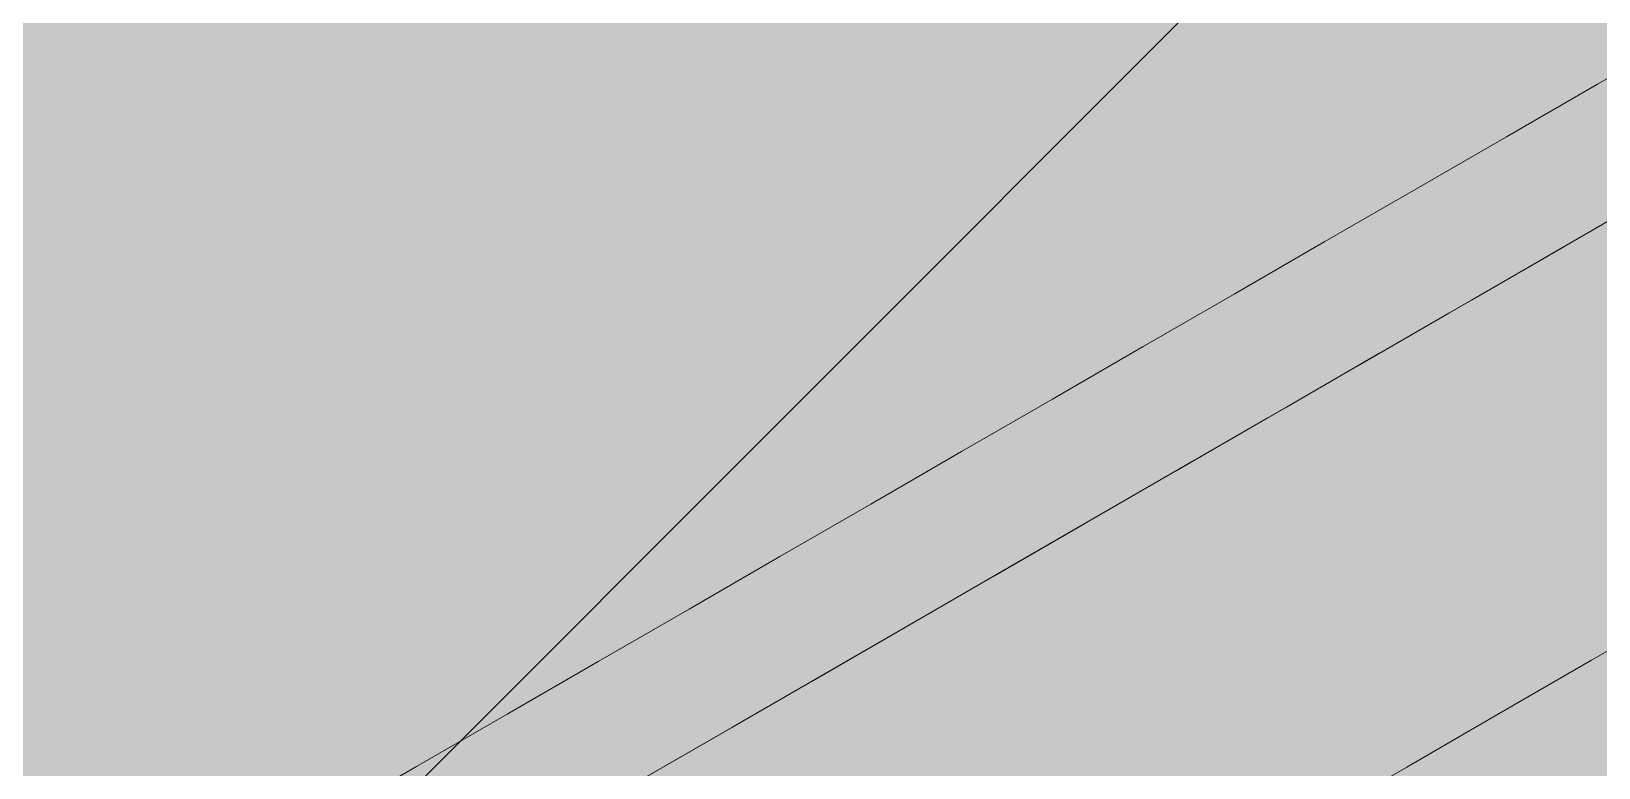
# Model space of a CAD drawing. Header units: metres. Extents: x 349122 to 349453, y 9281252 to 9281971.
# Drawn here: x 349264.3001 to 349264.5192, y 9281654.1112 to 9281654.214 of the extents above; entities that cross this region are included whole.
import ezdxf

# ---------------------------------------------------------------- set-up
doc = ezdxf.new("R2010")
doc.units = ezdxf.units.M
doc.header["$LTSCALE"] = 0.25
doc.layers.add('ISO-3D', color=7, linetype='CONTINUOUS', lineweight=13)
doc.layers.add('ISO-3D-ARISTAS', color=250, linetype='CONTINUOUS', lineweight=13)
doc.layers.add('LLAMADAS-NUM', color=30, linetype='CONTINUOUS', lineweight=25, true_color=0xc05014)

msp = doc.modelspace()

# ---------------------------------------------------------------- linework, layer by layer
at = {"layer": 'ISO-3D', "true_color": 0x9e9c96}
for points in [[(349264.53158, 9281654.22876), (349264.54444, 9281654.22133), (349264.51888, 9281654.22142), (349264.53174, 9281654.214)], [(349264.29751, 9281654.22377), (349264.3105, 9281654.21627), (349264.28458, 9281654.2163), (349264.29757, 9281654.2088)], [(349264.32343, 9281654.22373), (349264.33642, 9281654.21623), (349264.3105, 9281654.21627), (349264.32349, 9281654.20877)], [(349264.34934, 9281654.2237), (349264.36233, 9281654.2162), (349264.33642, 9281654.21623), (349264.34941, 9281654.20873)], [(349264.37526, 9281654.22366), (349264.38825, 9281654.21616), (349264.36233, 9281654.2162), (349264.37532, 9281654.2087)], [(349264.40118, 9281654.22362), (349264.41417, 9281654.21612), (349264.38825, 9281654.21616), (349264.40124, 9281654.20866)], [(349264.42709, 9281654.22359), (349264.44008, 9281654.21609), (349264.41417, 9281654.21612), (349264.42716, 9281654.20862)], [(349264.45301, 9281654.22355), (349264.466, 9281654.21605), (349264.44008, 9281654.21609), (349264.45308, 9281654.20859)], [(349264.47893, 9281654.22351), (349264.49192, 9281654.21601), (349264.466, 9281654.21605), (349264.47899, 9281654.20855)], [(349264.50485, 9281654.22348), (349264.51784, 9281654.21598), (349264.49192, 9281654.21601), (349264.50491, 9281654.20851)], [(349264.53076, 9281654.22344), (349264.54375, 9281654.21594), (349264.51784, 9281654.21598), (349264.53083, 9281654.20848)], [(349264.28883, 9281654.22224), (349264.30169, 9281654.21482), (349264.27613, 9281654.21491), (349264.28899, 9281654.20748)], [(349264.31439, 9281654.22215), (349264.32725, 9281654.21473), (349264.30169, 9281654.21482), (349264.31455, 9281654.20739)], [(349264.33995, 9281654.22206), (349264.35281, 9281654.21464), (349264.32725, 9281654.21473), (349264.34011, 9281654.2073)], [(349264.36551, 9281654.22197), (349264.37837, 9281654.21455), (349264.35281, 9281654.21464), (349264.36567, 9281654.20721)], [(349264.39107, 9281654.22188), (349264.40393, 9281654.21445), (349264.37837, 9281654.21455), (349264.39123, 9281654.20712)], [(349264.41663, 9281654.22179), (349264.42949, 9281654.21436), (349264.40393, 9281654.21445), (349264.41679, 9281654.20703)], [(349264.44219, 9281654.2217), (349264.45505, 9281654.21427), (349264.42949, 9281654.21436), (349264.44235, 9281654.20694)], [(349264.46775, 9281654.22161), (349264.48061, 9281654.21418), (349264.45505, 9281654.21427), (349264.46791, 9281654.20685)], [(349264.49332, 9281654.22152), (349264.50617, 9281654.21409), (349264.48061, 9281654.21418), (349264.49347, 9281654.20676)], [(349264.51888, 9281654.22142), (349264.53174, 9281654.214), (349264.50617, 9281654.21409), (349264.51903, 9281654.20667)], [(349264.30169, 9281654.21482), (349264.31455, 9281654.20739), (349264.28899, 9281654.20748), (349264.30185, 9281654.20006)], [(349264.3105, 9281654.21627), (349264.32349, 9281654.20877), (349264.29757, 9281654.2088), (349264.31056, 9281654.2013)], [(349264.32725, 9281654.21473), (349264.34011, 9281654.2073), (349264.31455, 9281654.20739), (349264.32741, 9281654.19997)], [(349264.33642, 9281654.21623), (349264.34941, 9281654.20873), (349264.32349, 9281654.20877), (349264.33648, 9281654.20127)], [(349264.35281, 9281654.21464), (349264.36567, 9281654.20721), (349264.34011, 9281654.2073), (349264.35297, 9281654.19988)], [(349264.36233, 9281654.2162), (349264.37532, 9281654.2087), (349264.34941, 9281654.20873), (349264.3624, 9281654.20123)], [(349264.37837, 9281654.21455), (349264.39123, 9281654.20712), (349264.36567, 9281654.20721), (349264.37853, 9281654.19979)], [(349264.38825, 9281654.21616), (349264.40124, 9281654.20866), (349264.37532, 9281654.2087), (349264.38831, 9281654.2012)], [(349264.40393, 9281654.21445), (349264.41679, 9281654.20703), (349264.39123, 9281654.20712), (349264.40409, 9281654.1997)], [(349264.41417, 9281654.21612), (349264.42716, 9281654.20862), (349264.40124, 9281654.20866), (349264.41423, 9281654.20116)], [(349264.44008, 9281654.21609), (349264.45308, 9281654.20859), (349264.42716, 9281654.20862), (349264.44015, 9281654.20112)], [(349264.466, 9281654.21605), (349264.47899, 9281654.20855), (349264.45308, 9281654.20859), (349264.46607, 9281654.20109)], [(349264.49192, 9281654.21601), (349264.50491, 9281654.20851), (349264.47899, 9281654.20855), (349264.49198, 9281654.20105)], [(349264.51784, 9281654.21598), (349264.53083, 9281654.20848), (349264.50491, 9281654.20851), (349264.5179, 9281654.20101)], [(349264.42949, 9281654.21436), (349264.44235, 9281654.20694), (349264.41679, 9281654.20703), (349264.42965, 9281654.19961)], [(349264.45505, 9281654.21427), (349264.46791, 9281654.20685), (349264.44235, 9281654.20694), (349264.45521, 9281654.19952)], [(349264.48061, 9281654.21418), (349264.49347, 9281654.20676), (349264.46791, 9281654.20685), (349264.48077, 9281654.19942)], [(349264.50617, 9281654.21409), (349264.51903, 9281654.20667), (349264.49347, 9281654.20676), (349264.50633, 9281654.19933)], [(349264.29757, 9281654.2088), (349264.31056, 9281654.2013), (349264.28464, 9281654.20134), (349264.29763, 9281654.19384)], [(349264.32349, 9281654.20877), (349264.33648, 9281654.20127), (349264.31056, 9281654.2013), (349264.32355, 9281654.1938)], [(349264.34941, 9281654.20873), (349264.3624, 9281654.20123), (349264.33648, 9281654.20127), (349264.34947, 9281654.19377)], [(349264.37532, 9281654.2087), (349264.38831, 9281654.2012), (349264.3624, 9281654.20123), (349264.37539, 9281654.19373)], [(349264.40124, 9281654.20866), (349264.41423, 9281654.20116), (349264.38831, 9281654.2012), (349264.4013, 9281654.1937)], [(349264.42716, 9281654.20862), (349264.44015, 9281654.20112), (349264.41423, 9281654.20116), (349264.42722, 9281654.19366)], [(349264.45308, 9281654.20859), (349264.46607, 9281654.20109), (349264.44015, 9281654.20112), (349264.45314, 9281654.19362)], [(349264.47899, 9281654.20855), (349264.49198, 9281654.20105), (349264.46607, 9281654.20109), (349264.47906, 9281654.19359)], [(349264.50491, 9281654.20851), (349264.5179, 9281654.20101), (349264.49198, 9281654.20105), (349264.50497, 9281654.19355)], [(349264.53083, 9281654.20848), (349264.54382, 9281654.20098), (349264.5179, 9281654.20101), (349264.53089, 9281654.19351)], [(349264.28899, 9281654.20748), (349264.30185, 9281654.20006), (349264.27628, 9281654.20015), (349264.28914, 9281654.19273)], [(349264.31455, 9281654.20739), (349264.32741, 9281654.19997), (349264.30185, 9281654.20006), (349264.3147, 9281654.19264)], [(349264.34011, 9281654.2073), (349264.35297, 9281654.19988), (349264.32741, 9281654.19997), (349264.34027, 9281654.19255)], [(349264.36567, 9281654.20721), (349264.37853, 9281654.19979), (349264.35297, 9281654.19988), (349264.36583, 9281654.19245)], [(349264.39123, 9281654.20712), (349264.40409, 9281654.1997), (349264.37853, 9281654.19979), (349264.39139, 9281654.19236)], [(349264.41679, 9281654.20703), (349264.42965, 9281654.19961), (349264.40409, 9281654.1997), (349264.41695, 9281654.19227)], [(349264.44235, 9281654.20694), (349264.45521, 9281654.19952), (349264.42965, 9281654.19961), (349264.44251, 9281654.19218)], [(349264.46791, 9281654.20685), (349264.48077, 9281654.19942), (349264.45521, 9281654.19952), (349264.46807, 9281654.19209)], [(349264.49347, 9281654.20676), (349264.50633, 9281654.19933), (349264.48077, 9281654.19942), (349264.49363, 9281654.192)], [(349264.31056, 9281654.2013), (349264.32355, 9281654.1938), (349264.29763, 9281654.19384), (349264.31062, 9281654.18634)], [(349264.30185, 9281654.20006), (349264.3147, 9281654.19264), (349264.28914, 9281654.19273), (349264.302, 9281654.1853)], [(349264.32741, 9281654.19997), (349264.34027, 9281654.19255), (349264.3147, 9281654.19264), (349264.32756, 9281654.18521)], [(349264.33648, 9281654.20127), (349264.34947, 9281654.19377), (349264.32355, 9281654.1938), (349264.33654, 9281654.1863)], [(349264.35297, 9281654.19988), (349264.36583, 9281654.19245), (349264.34027, 9281654.19255), (349264.35312, 9281654.18512)], [(349264.3624, 9281654.20123), (349264.37539, 9281654.19373), (349264.34947, 9281654.19377), (349264.36246, 9281654.18627)], [(349264.37853, 9281654.19979), (349264.39139, 9281654.19236), (349264.36583, 9281654.19245), (349264.37869, 9281654.18503)], [(349264.38831, 9281654.2012), (349264.4013, 9281654.1937), (349264.37539, 9281654.19373), (349264.38838, 9281654.18623)], [(349264.40409, 9281654.1997), (349264.41695, 9281654.19227), (349264.39139, 9281654.19236), (349264.40425, 9281654.18494)], [(349264.41423, 9281654.20116), (349264.42722, 9281654.19366), (349264.4013, 9281654.1937), (349264.41429, 9281654.1862)], [(349264.42965, 9281654.19961), (349264.44251, 9281654.19218), (349264.41695, 9281654.19227), (349264.42981, 9281654.18485)], [(349264.44015, 9281654.20112), (349264.45314, 9281654.19362), (349264.42722, 9281654.19366), (349264.44021, 9281654.18616)], [(349264.45521, 9281654.19952), (349264.46807, 9281654.19209), (349264.44251, 9281654.19218), (349264.45537, 9281654.18476)], [(349264.46607, 9281654.20109), (349264.47906, 9281654.19359), (349264.45314, 9281654.19362), (349264.46613, 9281654.18612)], [(349264.48077, 9281654.19942), (349264.49363, 9281654.192), (349264.46807, 9281654.19209), (349264.48093, 9281654.18467)], [(349264.49198, 9281654.20105), (349264.50497, 9281654.19355), (349264.47906, 9281654.19359), (349264.49205, 9281654.18609)], [(349264.5179, 9281654.20101), (349264.53089, 9281654.19351), (349264.50497, 9281654.19355), (349264.51796, 9281654.18605)], [(349264.28914, 9281654.19273), (349264.302, 9281654.1853), (349264.27644, 9281654.18539), (349264.2893, 9281654.17797)], [(349264.29763, 9281654.19384), (349264.31062, 9281654.18634), (349264.28471, 9281654.18638), (349264.2977, 9281654.17888)], [(349264.3147, 9281654.19264), (349264.32756, 9281654.18521), (349264.302, 9281654.1853), (349264.31486, 9281654.17788)], [(349264.32355, 9281654.1938), (349264.33654, 9281654.1863), (349264.31062, 9281654.18634), (349264.32362, 9281654.17884)], [(349264.34027, 9281654.19255), (349264.35312, 9281654.18512), (349264.32756, 9281654.18521), (349264.34042, 9281654.17779)], [(349264.34947, 9281654.19377), (349264.36246, 9281654.18627), (349264.33654, 9281654.1863), (349264.34953, 9281654.1788)], [(349264.37539, 9281654.19373), (349264.38838, 9281654.18623), (349264.36246, 9281654.18627), (349264.37545, 9281654.17877)], [(349264.4013, 9281654.1937), (349264.41429, 9281654.1862), (349264.38838, 9281654.18623), (349264.40137, 9281654.17873)], [(349264.42722, 9281654.19366), (349264.44021, 9281654.18616), (349264.41429, 9281654.1862), (349264.42728, 9281654.1787)], [(349264.45314, 9281654.19362), (349264.46613, 9281654.18612), (349264.44021, 9281654.18616), (349264.4532, 9281654.17866)], [(349264.47906, 9281654.19359), (349264.49205, 9281654.18609), (349264.46613, 9281654.18612), (349264.47912, 9281654.17862)], [(349264.50497, 9281654.19355), (349264.51796, 9281654.18605), (349264.49205, 9281654.18609), (349264.50504, 9281654.17859)], [(349264.53089, 9281654.19351), (349264.54388, 9281654.18601), (349264.51796, 9281654.18605), (349264.53095, 9281654.17855)], [(349264.36583, 9281654.19245), (349264.37869, 9281654.18503), (349264.35312, 9281654.18512), (349264.36598, 9281654.1777)], [(349264.39139, 9281654.19236), (349264.40425, 9281654.18494), (349264.37869, 9281654.18503), (349264.39154, 9281654.17761)], [(349264.41695, 9281654.19227), (349264.42981, 9281654.18485), (349264.40425, 9281654.18494), (349264.41711, 9281654.17752)], [(349264.44251, 9281654.19218), (349264.45537, 9281654.18476), (349264.42981, 9281654.18485), (349264.44267, 9281654.17742)], [(349264.46807, 9281654.19209), (349264.48093, 9281654.18467), (349264.45537, 9281654.18476), (349264.46823, 9281654.17733)], [(349264.31062, 9281654.18634), (349264.32362, 9281654.17884), (349264.2977, 9281654.17888), (349264.31069, 9281654.17138)], [(349264.33654, 9281654.1863), (349264.34953, 9281654.1788), (349264.32362, 9281654.17884), (349264.33661, 9281654.17134)], [(349264.36246, 9281654.18627), (349264.37545, 9281654.17877), (349264.34953, 9281654.1788), (349264.36252, 9281654.1713)], [(349264.38838, 9281654.18623), (349264.40137, 9281654.17873), (349264.37545, 9281654.17877), (349264.38844, 9281654.17127)], [(349264.41429, 9281654.1862), (349264.42728, 9281654.1787), (349264.40137, 9281654.17873), (349264.41436, 9281654.17123)], [(349264.44021, 9281654.18616), (349264.4532, 9281654.17866), (349264.42728, 9281654.1787), (349264.44028, 9281654.1712)], [(349264.46613, 9281654.18612), (349264.47912, 9281654.17862), (349264.4532, 9281654.17866), (349264.46619, 9281654.17116)], [(349264.49205, 9281654.18609), (349264.50504, 9281654.17859), (349264.47912, 9281654.17862), (349264.49211, 9281654.17112)], [(349264.51796, 9281654.18605), (349264.53095, 9281654.17855), (349264.50504, 9281654.17859), (349264.51803, 9281654.17109)], [(349264.302, 9281654.1853), (349264.31486, 9281654.17788), (349264.2893, 9281654.17797), (349264.30216, 9281654.17055)], [(349264.32756, 9281654.18521), (349264.34042, 9281654.17779), (349264.31486, 9281654.17788), (349264.32772, 9281654.17045)], [(349264.35312, 9281654.18512), (349264.36598, 9281654.1777), (349264.34042, 9281654.17779), (349264.35328, 9281654.17036)], [(349264.37869, 9281654.18503), (349264.39154, 9281654.17761), (349264.36598, 9281654.1777), (349264.37884, 9281654.17027)], [(349264.40425, 9281654.18494), (349264.41711, 9281654.17752), (349264.39154, 9281654.17761), (349264.4044, 9281654.17018)], [(349264.42981, 9281654.18485), (349264.44267, 9281654.17742), (349264.41711, 9281654.17752), (349264.42996, 9281654.17009)], [(349264.45537, 9281654.18476), (349264.46823, 9281654.17733), (349264.44267, 9281654.17742), (349264.45553, 9281654.17)], [(349264.2893, 9281654.17797), (349264.30216, 9281654.17055), (349264.2766, 9281654.17064), (349264.28946, 9281654.16321)], [(349264.2977, 9281654.17888), (349264.31069, 9281654.17138), (349264.28477, 9281654.17141), (349264.29776, 9281654.16391)], [(349264.31486, 9281654.17788), (349264.32772, 9281654.17045), (349264.30216, 9281654.17055), (349264.31502, 9281654.16312)], [(349264.32362, 9281654.17884), (349264.33661, 9281654.17134), (349264.31069, 9281654.17138), (349264.32368, 9281654.16388)], [(349264.34042, 9281654.17779), (349264.35328, 9281654.17036), (349264.32772, 9281654.17045), (349264.34058, 9281654.16303)], [(349264.34953, 9281654.1788), (349264.36252, 9281654.1713), (349264.33661, 9281654.17134), (349264.3496, 9281654.16384)], [(349264.36598, 9281654.1777), (349264.37884, 9281654.17027), (349264.35328, 9281654.17036), (349264.36614, 9281654.16294)], [(349264.37545, 9281654.17877), (349264.38844, 9281654.17127), (349264.36252, 9281654.1713), (349264.37551, 9281654.1638)], [(349264.39154, 9281654.17761), (349264.4044, 9281654.17018), (349264.37884, 9281654.17027), (349264.3917, 9281654.16285)], [(349264.40137, 9281654.17873), (349264.41436, 9281654.17123), (349264.38844, 9281654.17127), (349264.40143, 9281654.16377)], [(349264.41711, 9281654.17752), (349264.42996, 9281654.17009), (349264.4044, 9281654.17018), (349264.41726, 9281654.16276)], [(349264.42728, 9281654.1787), (349264.44028, 9281654.1712), (349264.41436, 9281654.17123), (349264.42735, 9281654.16373)], [(349264.44267, 9281654.17742), (349264.45553, 9281654.17), (349264.42996, 9281654.17009), (349264.44282, 9281654.16267)], [(349264.4532, 9281654.17866), (349264.46619, 9281654.17116), (349264.44028, 9281654.1712), (349264.45327, 9281654.1637)], [(349264.47912, 9281654.17862), (349264.49211, 9281654.17112), (349264.46619, 9281654.17116), (349264.47918, 9281654.16366)], [(349264.50504, 9281654.17859), (349264.51803, 9281654.17109), (349264.49211, 9281654.17112), (349264.5051, 9281654.16362)], [(349264.53095, 9281654.17855), (349264.54394, 9281654.17105), (349264.51803, 9281654.17109), (349264.53102, 9281654.16359)], [(349264.31069, 9281654.17138), (349264.32368, 9281654.16388), (349264.29776, 9281654.16391), (349264.31075, 9281654.15641)], [(349264.33661, 9281654.17134), (349264.3496, 9281654.16384), (349264.32368, 9281654.16388), (349264.33667, 9281654.15638)], [(349264.36252, 9281654.1713), (349264.37551, 9281654.1638), (349264.3496, 9281654.16384), (349264.36259, 9281654.15634)], [(349264.38844, 9281654.17127), (349264.40143, 9281654.16377), (349264.37551, 9281654.1638), (349264.3885, 9281654.1563)], [(349264.41436, 9281654.17123), (349264.42735, 9281654.16373), (349264.40143, 9281654.16377), (349264.41442, 9281654.15627)], [(349264.44028, 9281654.1712), (349264.45327, 9281654.1637), (349264.42735, 9281654.16373), (349264.44034, 9281654.15623)], [(349264.46619, 9281654.17116), (349264.47918, 9281654.16366), (349264.45327, 9281654.1637), (349264.46626, 9281654.1562)], [(349264.49211, 9281654.17112), (349264.5051, 9281654.16362), (349264.47918, 9281654.16366), (349264.49217, 9281654.15616)], [(349264.51803, 9281654.17109), (349264.53102, 9281654.16359), (349264.5051, 9281654.16362), (349264.51809, 9281654.15612)], [(349264.30216, 9281654.17055), (349264.31502, 9281654.16312), (349264.28946, 9281654.16321), (349264.30232, 9281654.15579)], [(349264.32772, 9281654.17045), (349264.34058, 9281654.16303), (349264.31502, 9281654.16312), (349264.32788, 9281654.1557)], [(349264.35328, 9281654.17036), (349264.36614, 9281654.16294), (349264.34058, 9281654.16303), (349264.35344, 9281654.15561)], [(349264.37884, 9281654.17027), (349264.3917, 9281654.16285), (349264.36614, 9281654.16294), (349264.379, 9281654.15552)], [(349264.4044, 9281654.17018), (349264.41726, 9281654.16276), (349264.3917, 9281654.16285), (349264.40456, 9281654.15542)], [(349264.42996, 9281654.17009), (349264.44282, 9281654.16267), (349264.41726, 9281654.16276), (349264.43012, 9281654.15533)], [(349264.28946, 9281654.16321), (349264.30232, 9281654.15579), (349264.27676, 9281654.15588), (349264.28962, 9281654.14845)], [(349264.29776, 9281654.16391), (349264.31075, 9281654.15641), (349264.28483, 9281654.15645), (349264.29782, 9281654.14895)], [(349264.31502, 9281654.16312), (349264.32788, 9281654.1557), (349264.30232, 9281654.15579), (349264.31518, 9281654.14836)], [(349264.32368, 9281654.16388), (349264.33667, 9281654.15638), (349264.31075, 9281654.15641), (349264.32374, 9281654.14891)], [(349264.34058, 9281654.16303), (349264.35344, 9281654.15561), (349264.32788, 9281654.1557), (349264.34074, 9281654.14827)], [(349264.3496, 9281654.16384), (349264.36259, 9281654.15634), (349264.33667, 9281654.15638), (349264.34966, 9281654.14888)], [(349264.36614, 9281654.16294), (349264.379, 9281654.15552), (349264.35344, 9281654.15561), (349264.3663, 9281654.14818)], [(349264.37551, 9281654.1638), (349264.3885, 9281654.1563), (349264.36259, 9281654.15634), (349264.37558, 9281654.14884)], [(349264.3917, 9281654.16285), (349264.40456, 9281654.15542), (349264.379, 9281654.15552), (349264.39186, 9281654.14809)], [(349264.40143, 9281654.16377), (349264.41442, 9281654.15627), (349264.3885, 9281654.1563), (349264.40149, 9281654.1488)], [(349264.41726, 9281654.16276), (349264.43012, 9281654.15533), (349264.40456, 9281654.15542), (349264.41742, 9281654.148)], [(349264.42735, 9281654.16373), (349264.44034, 9281654.15623), (349264.41442, 9281654.15627), (349264.42741, 9281654.14877)], [(349264.45327, 9281654.1637), (349264.46626, 9281654.1562), (349264.44034, 9281654.15623), (349264.45333, 9281654.14873)], [(349264.47918, 9281654.16366), (349264.49217, 9281654.15616), (349264.46626, 9281654.1562), (349264.47925, 9281654.1487)], [(349264.5051, 9281654.16362), (349264.51809, 9281654.15612), (349264.49217, 9281654.15616), (349264.50516, 9281654.14866)], [(349264.53102, 9281654.16359), (349264.54401, 9281654.15609), (349264.51809, 9281654.15612), (349264.53108, 9281654.14862)], [(349264.30232, 9281654.15579), (349264.31518, 9281654.14836), (349264.28962, 9281654.14845), (349264.30248, 9281654.14103)], [(349264.31075, 9281654.15641), (349264.32374, 9281654.14891), (349264.29782, 9281654.14895), (349264.31081, 9281654.14145)], [(349264.32788, 9281654.1557), (349264.34074, 9281654.14827), (349264.31518, 9281654.14836), (349264.32804, 9281654.14094)], [(349264.33667, 9281654.15638), (349264.34966, 9281654.14888), (349264.32374, 9281654.14891), (349264.33673, 9281654.14141)], [(349264.35344, 9281654.15561), (349264.3663, 9281654.14818), (349264.34074, 9281654.14827), (349264.3536, 9281654.14085)], [(349264.36259, 9281654.15634), (349264.37558, 9281654.14884), (349264.34966, 9281654.14888), (349264.36265, 9281654.14138)], [(349264.379, 9281654.15552), (349264.39186, 9281654.14809), (349264.3663, 9281654.14818), (349264.37916, 9281654.14076)], [(349264.3885, 9281654.1563), (349264.40149, 9281654.1488), (349264.37558, 9281654.14884), (349264.38857, 9281654.14134)], [(349264.40456, 9281654.15542), (349264.41742, 9281654.148), (349264.39186, 9281654.14809), (349264.40472, 9281654.14067)], [(349264.41442, 9281654.15627), (349264.42741, 9281654.14877), (349264.40149, 9281654.1488), (349264.41448, 9281654.1413)], [(349264.44034, 9281654.15623), (349264.45333, 9281654.14873), (349264.42741, 9281654.14877), (349264.4404, 9281654.14127)], [(349264.46626, 9281654.1562), (349264.47925, 9281654.1487), (349264.45333, 9281654.14873), (349264.46632, 9281654.14123)], [(349264.49217, 9281654.15616), (349264.50516, 9281654.14866), (349264.47925, 9281654.1487), (349264.49224, 9281654.1412)], [(349264.51809, 9281654.15612), (349264.53108, 9281654.14862), (349264.50516, 9281654.14866), (349264.51815, 9281654.14116)], [(349264.29782, 9281654.14895), (349264.31081, 9281654.14145), (349264.2849, 9281654.14149), (349264.29789, 9281654.13399)], [(349264.32374, 9281654.14891), (349264.33673, 9281654.14141), (349264.31081, 9281654.14145), (349264.32381, 9281654.13395)], [(349264.34966, 9281654.14888), (349264.36265, 9281654.14138), (349264.33673, 9281654.14141), (349264.34972, 9281654.13391)], [(349264.37558, 9281654.14884), (349264.38857, 9281654.14134), (349264.36265, 9281654.14138), (349264.37564, 9281654.13388)], [(349264.40149, 9281654.1488), (349264.41448, 9281654.1413), (349264.38857, 9281654.14134), (349264.40156, 9281654.13384)], [(349264.42741, 9281654.14877), (349264.4404, 9281654.14127), (349264.41448, 9281654.1413), (349264.42747, 9281654.1338)], [(349264.45333, 9281654.14873), (349264.46632, 9281654.14123), (349264.4404, 9281654.14127), (349264.45339, 9281654.13377)], [(349264.28962, 9281654.14845), (349264.30248, 9281654.14103), (349264.27691, 9281654.14112), (349264.28977, 9281654.1337)], [(349264.31518, 9281654.14836), (349264.32804, 9281654.14094), (349264.30248, 9281654.14103), (349264.31533, 9281654.13361)], [(349264.34074, 9281654.14827), (349264.3536, 9281654.14085), (349264.32804, 9281654.14094), (349264.3409, 9281654.13352)], [(349264.3663, 9281654.14818), (349264.37916, 9281654.14076), (349264.3536, 9281654.14085), (349264.36646, 9281654.13342)], [(349264.39186, 9281654.14809), (349264.40472, 9281654.14067), (349264.37916, 9281654.14076), (349264.39202, 9281654.13333)], [(349264.47925, 9281654.1487), (349264.49224, 9281654.1412), (349264.46632, 9281654.14123), (349264.47931, 9281654.13373)], [(349264.50516, 9281654.14866), (349264.51815, 9281654.14116), (349264.49224, 9281654.1412), (349264.50523, 9281654.1337)], [(349264.53108, 9281654.14862), (349264.54407, 9281654.14112), (349264.51815, 9281654.14116), (349264.53114, 9281654.13366)], [(349264.30248, 9281654.14103), (349264.31533, 9281654.13361), (349264.28977, 9281654.1337), (349264.30263, 9281654.12627)], [(349264.31081, 9281654.14145), (349264.32381, 9281654.13395), (349264.29789, 9281654.13399), (349264.31088, 9281654.12649)], [(349264.32804, 9281654.14094), (349264.3409, 9281654.13352), (349264.31533, 9281654.13361), (349264.32819, 9281654.12618)], [(349264.33673, 9281654.14141), (349264.34972, 9281654.13391), (349264.32381, 9281654.13395), (349264.3368, 9281654.12645)], [(349264.3536, 9281654.14085), (349264.36646, 9281654.13342), (349264.3409, 9281654.13352), (349264.35375, 9281654.12609)], [(349264.36265, 9281654.14138), (349264.37564, 9281654.13388), (349264.34972, 9281654.13391), (349264.36271, 9281654.12641)], [(349264.37916, 9281654.14076), (349264.39202, 9281654.13333), (349264.36646, 9281654.13342), (349264.37932, 9281654.126)], [(349264.38857, 9281654.14134), (349264.40156, 9281654.13384), (349264.37564, 9281654.13388), (349264.38863, 9281654.12638)], [(349264.41448, 9281654.1413), (349264.42747, 9281654.1338), (349264.40156, 9281654.13384), (349264.41455, 9281654.12634)], [(349264.4404, 9281654.14127), (349264.45339, 9281654.13377), (349264.42747, 9281654.1338), (349264.44047, 9281654.1263)], [(349264.46632, 9281654.14123), (349264.47931, 9281654.13373), (349264.45339, 9281654.13377), (349264.46638, 9281654.12627)], [(349264.49224, 9281654.1412), (349264.50523, 9281654.1337), (349264.47931, 9281654.13373), (349264.4923, 9281654.12623)], [(349264.51815, 9281654.14116), (349264.53114, 9281654.13366), (349264.50523, 9281654.1337), (349264.51822, 9281654.1262)], [(349264.28977, 9281654.1337), (349264.30263, 9281654.12627), (349264.27707, 9281654.12636), (349264.28993, 9281654.11894)], [(349264.29789, 9281654.13399), (349264.31088, 9281654.12649), (349264.28496, 9281654.12652), (349264.29795, 9281654.11902)], [(349264.31533, 9281654.13361), (349264.32819, 9281654.12618), (349264.30263, 9281654.12627), (349264.31549, 9281654.11885)], [(349264.32381, 9281654.13395), (349264.3368, 9281654.12645), (349264.31088, 9281654.12649), (349264.32387, 9281654.11899)], [(349264.3409, 9281654.13352), (349264.35375, 9281654.12609), (349264.32819, 9281654.12618), (349264.34105, 9281654.11876)], [(349264.34972, 9281654.13391), (349264.36271, 9281654.12641), (349264.3368, 9281654.12645), (349264.34979, 9281654.11895)], [(349264.36646, 9281654.13342), (349264.37932, 9281654.126), (349264.35375, 9281654.12609), (349264.36661, 9281654.11867)], [(349264.37564, 9281654.13388), (349264.38863, 9281654.12638), (349264.36271, 9281654.12641), (349264.3757, 9281654.11891)], [(349264.40156, 9281654.13384), (349264.41455, 9281654.12634), (349264.38863, 9281654.12638), (349264.40162, 9281654.11888)], [(349264.42747, 9281654.1338), (349264.44047, 9281654.1263), (349264.41455, 9281654.12634), (349264.42754, 9281654.11884)], [(349264.45339, 9281654.13377), (349264.46638, 9281654.12627), (349264.44047, 9281654.1263), (349264.45346, 9281654.1188)], [(349264.47931, 9281654.13373), (349264.4923, 9281654.12623), (349264.46638, 9281654.12627), (349264.47937, 9281654.11877)], [(349264.50523, 9281654.1337), (349264.51822, 9281654.1262), (349264.4923, 9281654.12623), (349264.50529, 9281654.11873)], [(349264.30263, 9281654.12627), (349264.31549, 9281654.11885), (349264.28993, 9281654.11894), (349264.30279, 9281654.11152)], [(349264.31088, 9281654.12649), (349264.32387, 9281654.11899), (349264.29795, 9281654.11902), (349264.31094, 9281654.11152)], [(349264.32819, 9281654.12618), (349264.34105, 9281654.11876), (349264.31549, 9281654.11885), (349264.32835, 9281654.11142)], [(349264.3368, 9281654.12645), (349264.34979, 9281654.11895), (349264.32387, 9281654.11899), (349264.33686, 9281654.11149)], [(349264.35375, 9281654.12609), (349264.36661, 9281654.11867), (349264.34105, 9281654.11876), (349264.35391, 9281654.11133)], [(349264.36271, 9281654.12641), (349264.3757, 9281654.11891), (349264.34979, 9281654.11895), (349264.36278, 9281654.11145)], [(349264.38863, 9281654.12638), (349264.40162, 9281654.11888), (349264.3757, 9281654.11891), (349264.38869, 9281654.11141)], [(349264.41455, 9281654.12634), (349264.42754, 9281654.11884), (349264.40162, 9281654.11888), (349264.41461, 9281654.11138)], [(349264.44047, 9281654.1263), (349264.45346, 9281654.1188), (349264.42754, 9281654.11884), (349264.44053, 9281654.11134)], [(349264.46638, 9281654.12627), (349264.47937, 9281654.11877), (349264.45346, 9281654.1188), (349264.46645, 9281654.1113)], [(349264.4923, 9281654.12623), (349264.50529, 9281654.11873), (349264.47937, 9281654.11877), (349264.49236, 9281654.11127)], [(349264.28993, 9281654.11894), (349264.30279, 9281654.11152), (349264.27723, 9281654.11161), (349264.29009, 9281654.10418)], [(349264.29795, 9281654.11902), (349264.31094, 9281654.11152), (349264.28502, 9281654.11156), (349264.29801, 9281654.10406)], [(349264.31549, 9281654.11885), (349264.32835, 9281654.11142), (349264.30279, 9281654.11152), (349264.31565, 9281654.10409)], [(349264.32387, 9281654.11899), (349264.33686, 9281654.11149), (349264.31094, 9281654.11152), (349264.32393, 9281654.10402)], [(349264.34105, 9281654.11876), (349264.35391, 9281654.11133), (349264.32835, 9281654.11142), (349264.34121, 9281654.104)], [(349264.34979, 9281654.11895), (349264.36278, 9281654.11145), (349264.33686, 9281654.11149), (349264.34985, 9281654.10399)], [(349264.3757, 9281654.11891), (349264.38869, 9281654.11141), (349264.36278, 9281654.11145), (349264.37577, 9281654.10395)], [(349264.40162, 9281654.11888), (349264.41461, 9281654.11138), (349264.38869, 9281654.11141), (349264.40168, 9281654.10391)], [(349264.42754, 9281654.11884), (349264.44053, 9281654.11134), (349264.41461, 9281654.11138), (349264.4276, 9281654.10388)], [(349264.45346, 9281654.1188), (349264.46645, 9281654.1113), (349264.44053, 9281654.11134), (349264.45352, 9281654.10384)], [(349264.47937, 9281654.11877), (349264.49236, 9281654.11127), (349264.46645, 9281654.1113), (349264.47944, 9281654.1038)], [(349264.30279, 9281654.11152), (349264.31565, 9281654.10409), (349264.29009, 9281654.10418), (349264.30295, 9281654.09676)], [(349264.31094, 9281654.11152), (349264.32393, 9281654.10402), (349264.29801, 9281654.10406), (349264.311, 9281654.09656)], [(349264.33686, 9281654.11149), (349264.34985, 9281654.10399), (349264.32393, 9281654.10402), (349264.33692, 9281654.09652)], [(349264.36278, 9281654.11145), (349264.37577, 9281654.10395), (349264.34985, 9281654.10399), (349264.36284, 9281654.09649)], [(349264.32835, 9281654.11142), (349264.34121, 9281654.104), (349264.31565, 9281654.10409), (349264.32851, 9281654.09667)], [(349264.38869, 9281654.11141), (349264.40168, 9281654.10391), (349264.37577, 9281654.10395), (349264.38876, 9281654.09645)], [(349264.41461, 9281654.11138), (349264.4276, 9281654.10388), (349264.40168, 9281654.10391), (349264.41467, 9281654.09641)], [(349264.44053, 9281654.11134), (349264.45352, 9281654.10384), (349264.4276, 9281654.10388), (349264.44059, 9281654.09638)], [(349264.46645, 9281654.1113), (349264.47944, 9281654.1038), (349264.45352, 9281654.10384), (349264.46651, 9281654.09634)]]:
    msp.add_solid(points, dxfattribs=at)
at = {"layer": 'ISO-3D', "true_color": 0x7f7e7a}
for points in [[(349264.53174, 9281654.199), (349264.51903, 9281654.19167), (349264.53174, 9281654.214), (349264.51903, 9281654.20667)], [(349264.51903, 9281654.19167), (349264.50633, 9281654.18433), (349264.51903, 9281654.20667), (349264.50633, 9281654.19933)], [(349264.50633, 9281654.18433), (349264.49363, 9281654.177), (349264.50633, 9281654.19933), (349264.49363, 9281654.192)], [(349264.53174, 9281654.184), (349264.51903, 9281654.17667), (349264.53174, 9281654.199), (349264.51903, 9281654.19167)], [(349264.49363, 9281654.177), (349264.48093, 9281654.16967), (349264.49363, 9281654.192), (349264.48093, 9281654.18467)], [(349264.51903, 9281654.17667), (349264.50633, 9281654.16933), (349264.51903, 9281654.19167), (349264.50633, 9281654.18433)], [(349264.48093, 9281654.16967), (349264.46823, 9281654.16233), (349264.48093, 9281654.18467), (349264.46823, 9281654.17733)], [(349264.50633, 9281654.16933), (349264.49363, 9281654.162), (349264.50633, 9281654.18433), (349264.49363, 9281654.177)], [(349264.53174, 9281654.169), (349264.51903, 9281654.16167), (349264.53174, 9281654.184), (349264.51903, 9281654.17667)], [(349264.46823, 9281654.16233), (349264.45553, 9281654.155), (349264.46823, 9281654.17733), (349264.45553, 9281654.17)], [(349264.49363, 9281654.162), (349264.48093, 9281654.15467), (349264.49363, 9281654.177), (349264.48093, 9281654.16967)], [(349264.51903, 9281654.16167), (349264.50633, 9281654.15433), (349264.51903, 9281654.17667), (349264.50633, 9281654.16933)], [(349264.45553, 9281654.155), (349264.44282, 9281654.14767), (349264.45553, 9281654.17), (349264.44282, 9281654.16267)], [(349264.48093, 9281654.15467), (349264.46823, 9281654.14733), (349264.48093, 9281654.16967), (349264.46823, 9281654.16233)], [(349264.50633, 9281654.15433), (349264.49363, 9281654.147), (349264.50633, 9281654.16933), (349264.49363, 9281654.162)], [(349264.53174, 9281654.154), (349264.51903, 9281654.14667), (349264.53174, 9281654.169), (349264.51903, 9281654.16167)], [(349264.44282, 9281654.14767), (349264.43012, 9281654.14033), (349264.44282, 9281654.16267), (349264.43012, 9281654.15533)], [(349264.46823, 9281654.14733), (349264.45553, 9281654.14), (349264.46823, 9281654.16233), (349264.45553, 9281654.155)], [(349264.49363, 9281654.147), (349264.48093, 9281654.13967), (349264.49363, 9281654.162), (349264.48093, 9281654.15467)], [(349264.51903, 9281654.14667), (349264.50633, 9281654.13933), (349264.51903, 9281654.16167), (349264.50633, 9281654.15433)], [(349264.43012, 9281654.14033), (349264.41742, 9281654.133), (349264.43012, 9281654.15533), (349264.41742, 9281654.148)], [(349264.45553, 9281654.14), (349264.44282, 9281654.13267), (349264.45553, 9281654.155), (349264.44282, 9281654.14767)], [(349264.48093, 9281654.13967), (349264.46823, 9281654.13233), (349264.48093, 9281654.15467), (349264.46823, 9281654.14733)], [(349264.50633, 9281654.13933), (349264.49363, 9281654.132), (349264.50633, 9281654.15433), (349264.49363, 9281654.147)], [(349264.53174, 9281654.13971), (349264.51903, 9281654.13238), (349264.53174, 9281654.154), (349264.51903, 9281654.14667)], [(349264.41742, 9281654.133), (349264.40472, 9281654.12567), (349264.41742, 9281654.148), (349264.40472, 9281654.14067)], [(349264.44282, 9281654.13267), (349264.43012, 9281654.12533), (349264.44282, 9281654.14767), (349264.43012, 9281654.14033)], [(349264.46823, 9281654.13233), (349264.45553, 9281654.125), (349264.46823, 9281654.14733), (349264.45553, 9281654.14)], [(349264.49363, 9281654.132), (349264.48093, 9281654.12467), (349264.49363, 9281654.147), (349264.48093, 9281654.13967)], [(349264.51903, 9281654.13238), (349264.50633, 9281654.12505), (349264.51903, 9281654.14667), (349264.50633, 9281654.13933)], [(349264.40472, 9281654.12567), (349264.39202, 9281654.11833), (349264.40472, 9281654.14067), (349264.39202, 9281654.13333)], [(349264.43012, 9281654.12533), (349264.41742, 9281654.118), (349264.43012, 9281654.14033), (349264.41742, 9281654.133)], [(349264.45553, 9281654.125), (349264.44282, 9281654.11767), (349264.45553, 9281654.14), (349264.44282, 9281654.13267)], [(349264.48093, 9281654.12467), (349264.46823, 9281654.11733), (349264.48093, 9281654.13967), (349264.46823, 9281654.13233)], [(349264.50633, 9281654.12505), (349264.49363, 9281654.11771), (349264.50633, 9281654.13933), (349264.49363, 9281654.132)], [(349264.53174, 9281654.12543), (349264.51903, 9281654.1181), (349264.53174, 9281654.13971), (349264.51903, 9281654.13238)], [(349264.39202, 9281654.11833), (349264.37932, 9281654.111), (349264.39202, 9281654.13333), (349264.37932, 9281654.126)], [(349264.41742, 9281654.118), (349264.40472, 9281654.11067), (349264.41742, 9281654.133), (349264.40472, 9281654.12567)], [(349264.44282, 9281654.11767), (349264.43012, 9281654.11033), (349264.44282, 9281654.13267), (349264.43012, 9281654.12533)], [(349264.46823, 9281654.11733), (349264.45553, 9281654.11), (349264.46823, 9281654.13233), (349264.45553, 9281654.125)], [(349264.49363, 9281654.11771), (349264.48093, 9281654.11038), (349264.49363, 9281654.132), (349264.48093, 9281654.12467)], [(349264.51903, 9281654.1181), (349264.50633, 9281654.11076), (349264.51903, 9281654.13238), (349264.50633, 9281654.12505)], [(349264.37932, 9281654.111), (349264.36661, 9281654.10367), (349264.37932, 9281654.126), (349264.36661, 9281654.11867)], [(349264.40472, 9281654.11067), (349264.39202, 9281654.10333), (349264.40472, 9281654.12567), (349264.39202, 9281654.11833)], [(349264.43012, 9281654.11033), (349264.41742, 9281654.103), (349264.43012, 9281654.12533), (349264.41742, 9281654.118)], [(349264.45553, 9281654.11), (349264.44282, 9281654.10267), (349264.45553, 9281654.125), (349264.44282, 9281654.11767)], [(349264.48093, 9281654.11038), (349264.46823, 9281654.10305), (349264.48093, 9281654.12467), (349264.46823, 9281654.11733)], [(349264.50633, 9281654.11076), (349264.49363, 9281654.10343), (349264.50633, 9281654.12505), (349264.49363, 9281654.11771)], [(349264.53174, 9281654.11114), (349264.51903, 9281654.10381), (349264.53174, 9281654.12543), (349264.51903, 9281654.1181)], [(349264.36661, 9281654.10367), (349264.35391, 9281654.09633), (349264.36661, 9281654.11867), (349264.35391, 9281654.11133)], [(349264.39202, 9281654.10333), (349264.37932, 9281654.096), (349264.39202, 9281654.11833), (349264.37932, 9281654.111)], [(349264.51903, 9281654.10381), (349264.50633, 9281654.09648), (349264.51903, 9281654.1181), (349264.50633, 9281654.11076)], [(349264.41742, 9281654.103), (349264.40472, 9281654.09567), (349264.41742, 9281654.118), (349264.40472, 9281654.11067)], [(349264.44282, 9281654.10267), (349264.43012, 9281654.09533), (349264.44282, 9281654.11767), (349264.43012, 9281654.11033)], [(349264.46823, 9281654.10305), (349264.45553, 9281654.09571), (349264.46823, 9281654.11733), (349264.45553, 9281654.11)], [(349264.49363, 9281654.10343), (349264.48093, 9281654.0961), (349264.49363, 9281654.11771), (349264.48093, 9281654.11038)], [(349264.35391, 9281654.09633), (349264.34121, 9281654.089), (349264.35391, 9281654.11133), (349264.34121, 9281654.104)]]:
    msp.add_solid(points, dxfattribs=at)
at = {"layer": 'ISO-3D', "true_color": 0x8e8d88}
for points in [[(349264.52726, 9281654.17687), (349264.51433, 9281654.16941), (349264.52726, 9281654.19141), (349264.51433, 9281654.18395)], [(349264.51433, 9281654.16941), (349264.5014, 9281654.16194), (349264.51433, 9281654.18395), (349264.5014, 9281654.17649)], [(349264.5014, 9281654.16194), (349264.48848, 9281654.15448), (349264.5014, 9281654.17649), (349264.48848, 9281654.16902)], [(349264.52726, 9281654.16232), (349264.51433, 9281654.15486), (349264.52726, 9281654.17687), (349264.51433, 9281654.16941)], [(349264.48848, 9281654.15448), (349264.47555, 9281654.14702), (349264.48848, 9281654.16902), (349264.47555, 9281654.16156)], [(349264.51433, 9281654.15486), (349264.5014, 9281654.1474), (349264.51433, 9281654.16941), (349264.5014, 9281654.16194)], [(349264.5014, 9281654.1474), (349264.48848, 9281654.13993), (349264.5014, 9281654.16194), (349264.48848, 9281654.15448)], [(349264.52726, 9281654.14778), (349264.51433, 9281654.14031), (349264.52726, 9281654.16232), (349264.51433, 9281654.15486)], [(349264.47555, 9281654.14702), (349264.46262, 9281654.13955), (349264.47555, 9281654.16156), (349264.46262, 9281654.1541)], [(349264.46262, 9281654.13955), (349264.4497, 9281654.13209), (349264.46262, 9281654.1541), (349264.4497, 9281654.14663)], [(349264.48848, 9281654.13993), (349264.47555, 9281654.13247), (349264.48848, 9281654.15448), (349264.47555, 9281654.14702)], [(349264.51433, 9281654.14031), (349264.5014, 9281654.13285), (349264.51433, 9281654.15486), (349264.5014, 9281654.1474)], [(349264.4497, 9281654.13209), (349264.43677, 9281654.12463), (349264.4497, 9281654.14663), (349264.43677, 9281654.13917)], [(349264.47555, 9281654.13247), (349264.46262, 9281654.12501), (349264.47555, 9281654.14702), (349264.46262, 9281654.13955)], [(349264.5014, 9281654.13285), (349264.48848, 9281654.12539), (349264.5014, 9281654.1474), (349264.48848, 9281654.13993)], [(349264.52726, 9281654.13323), (349264.51433, 9281654.12577), (349264.52726, 9281654.14778), (349264.51433, 9281654.14031)], [(349264.48848, 9281654.12539), (349264.47555, 9281654.11792), (349264.48848, 9281654.13993), (349264.47555, 9281654.13247)], [(349264.51433, 9281654.12577), (349264.5014, 9281654.11831), (349264.51433, 9281654.14031), (349264.5014, 9281654.13285)], [(349264.43677, 9281654.12463), (349264.42384, 9281654.11716), (349264.43677, 9281654.13917), (349264.42384, 9281654.13171)], [(349264.46262, 9281654.12501), (349264.4497, 9281654.11754), (349264.46262, 9281654.13955), (349264.4497, 9281654.13209)], [(349264.53114, 9281654.12033), (349264.51822, 9281654.11286), (349264.53114, 9281654.13366), (349264.51822, 9281654.1262)], [(349264.42384, 9281654.11716), (349264.41091, 9281654.1097), (349264.42384, 9281654.13171), (349264.41091, 9281654.12424)], [(349264.4497, 9281654.11754), (349264.43677, 9281654.11008), (349264.4497, 9281654.13209), (349264.43677, 9281654.12463)], [(349264.47555, 9281654.11792), (349264.46262, 9281654.11046), (349264.47555, 9281654.13247), (349264.46262, 9281654.12501)], [(349264.5014, 9281654.11831), (349264.48848, 9281654.11084), (349264.5014, 9281654.13285), (349264.48848, 9281654.12539)], [(349264.52726, 9281654.11869), (349264.51433, 9281654.11122), (349264.52726, 9281654.13323), (349264.51433, 9281654.12577)], [(349264.43677, 9281654.11008), (349264.42384, 9281654.10262), (349264.43677, 9281654.12463), (349264.42384, 9281654.11716)], [(349264.46262, 9281654.11046), (349264.4497, 9281654.103), (349264.46262, 9281654.12501), (349264.4497, 9281654.11754)], [(349264.48848, 9281654.11084), (349264.47555, 9281654.10338), (349264.48848, 9281654.12539), (349264.47555, 9281654.11792)], [(349264.51433, 9281654.11122), (349264.5014, 9281654.10376), (349264.51433, 9281654.12577), (349264.5014, 9281654.11831)], [(349264.51822, 9281654.11286), (349264.50529, 9281654.1054), (349264.51822, 9281654.1262), (349264.50529, 9281654.11873)], [(349264.41091, 9281654.1097), (349264.39799, 9281654.10224), (349264.41091, 9281654.12424), (349264.39799, 9281654.11678)], [(349264.53114, 9281654.10699), (349264.51822, 9281654.09953), (349264.53114, 9281654.12033), (349264.51822, 9281654.11286)], [(349264.5014, 9281654.10376), (349264.48848, 9281654.0963), (349264.5014, 9281654.11831), (349264.48848, 9281654.11084)], [(349264.50529, 9281654.1054), (349264.49236, 9281654.09793), (349264.50529, 9281654.11873), (349264.49236, 9281654.11127)], [(349264.52726, 9281654.10414), (349264.51433, 9281654.09668), (349264.52726, 9281654.11869), (349264.51433, 9281654.11122)], [(349264.39799, 9281654.10224), (349264.38506, 9281654.09477), (349264.39799, 9281654.11678), (349264.38506, 9281654.10932)], [(349264.42384, 9281654.10262), (349264.41091, 9281654.09515), (349264.42384, 9281654.11716), (349264.41091, 9281654.1097)], [(349264.4497, 9281654.103), (349264.43677, 9281654.09553), (349264.4497, 9281654.11754), (349264.43677, 9281654.11008)], [(349264.47555, 9281654.10338), (349264.46262, 9281654.09592), (349264.47555, 9281654.11792), (349264.46262, 9281654.11046)], [(349264.51822, 9281654.09953), (349264.50529, 9281654.09207), (349264.51822, 9281654.11286), (349264.50529, 9281654.1054)], [(349264.49236, 9281654.09793), (349264.47944, 9281654.09047), (349264.49236, 9281654.11127), (349264.47944, 9281654.1038)], [(349264.51433, 9281654.09668), (349264.5014, 9281654.08922), (349264.51433, 9281654.11122), (349264.5014, 9281654.10376)]]:
    msp.add_solid(points, dxfattribs=at)
at = {"layer": 'ISO-3D', "true_color": 0xb0aea8}
for points in [[(349264.52365, 9281654.18933), (349264.53602, 9281654.18219), (349264.51095, 9281654.182), (349264.52332, 9281654.17486)], [(349264.51095, 9281654.182), (349264.52332, 9281654.17486), (349264.49825, 9281654.17467), (349264.51062, 9281654.16752)], [(349264.49825, 9281654.17467), (349264.51062, 9281654.16752), (349264.48555, 9281654.16733), (349264.49792, 9281654.16019)], [(349264.52332, 9281654.17486), (349264.53569, 9281654.16771), (349264.51062, 9281654.16752), (349264.52299, 9281654.16038)], [(349264.48555, 9281654.16733), (349264.49792, 9281654.16019), (349264.47285, 9281654.16), (349264.48522, 9281654.15286)], [(349264.51062, 9281654.16752), (349264.52299, 9281654.16038), (349264.49792, 9281654.16019), (349264.51029, 9281654.15305)], [(349264.47285, 9281654.16), (349264.48522, 9281654.15286), (349264.46014, 9281654.15267), (349264.47252, 9281654.14552)], [(349264.49792, 9281654.16019), (349264.51029, 9281654.15305), (349264.48522, 9281654.15286), (349264.49759, 9281654.14571)], [(349264.52299, 9281654.16038), (349264.53536, 9281654.15324), (349264.51029, 9281654.15305), (349264.52266, 9281654.1459)], [(349264.46014, 9281654.15267), (349264.47252, 9281654.14552), (349264.44744, 9281654.14533), (349264.45981, 9281654.13819)], [(349264.48522, 9281654.15286), (349264.49759, 9281654.14571), (349264.47252, 9281654.14552), (349264.48489, 9281654.13838)], [(349264.51029, 9281654.15305), (349264.52266, 9281654.1459), (349264.49759, 9281654.14571), (349264.50996, 9281654.13857)], [(349264.44744, 9281654.14533), (349264.45981, 9281654.13819), (349264.43474, 9281654.138), (349264.44711, 9281654.13086)], [(349264.47252, 9281654.14552), (349264.48489, 9281654.13838), (349264.45981, 9281654.13819), (349264.47219, 9281654.13105)], [(349264.49759, 9281654.14571), (349264.50996, 9281654.13857), (349264.48489, 9281654.13838), (349264.49726, 9281654.13124)], [(349264.52266, 9281654.1459), (349264.53503, 9281654.13876), (349264.50996, 9281654.13857), (349264.52233, 9281654.13143)], [(349264.43474, 9281654.138), (349264.44711, 9281654.13086), (349264.42204, 9281654.13067), (349264.43441, 9281654.12352)], [(349264.45981, 9281654.13819), (349264.47219, 9281654.13105), (349264.44711, 9281654.13086), (349264.45948, 9281654.12371)], [(349264.48489, 9281654.13838), (349264.49726, 9281654.13124), (349264.47219, 9281654.13105), (349264.48456, 9281654.1239)], [(349264.50996, 9281654.13857), (349264.52233, 9281654.13143), (349264.49726, 9281654.13124), (349264.50963, 9281654.1241)], [(349264.49726, 9281654.13124), (349264.50963, 9281654.1241), (349264.48456, 9281654.1239), (349264.49693, 9281654.11676)], [(349264.52233, 9281654.13143), (349264.53471, 9281654.12429), (349264.50963, 9281654.1241), (349264.522, 9281654.11695)], [(349264.42204, 9281654.13067), (349264.43441, 9281654.12352), (349264.40934, 9281654.12333), (349264.42171, 9281654.11619)], [(349264.44711, 9281654.13086), (349264.45948, 9281654.12371), (349264.43441, 9281654.12352), (349264.44678, 9281654.11638)], [(349264.47219, 9281654.13105), (349264.48456, 9281654.1239), (349264.45948, 9281654.12371), (349264.47186, 9281654.11657)], [(349264.40934, 9281654.12333), (349264.42171, 9281654.11619), (349264.39664, 9281654.116), (349264.40901, 9281654.10886)], [(349264.43441, 9281654.12352), (349264.44678, 9281654.11638), (349264.42171, 9281654.11619), (349264.43408, 9281654.10905)], [(349264.45948, 9281654.12371), (349264.47186, 9281654.11657), (349264.44678, 9281654.11638), (349264.45915, 9281654.10924)], [(349264.48456, 9281654.1239), (349264.49693, 9281654.11676), (349264.47186, 9281654.11657), (349264.48423, 9281654.10943)], [(349264.50963, 9281654.1241), (349264.522, 9281654.11695), (349264.49693, 9281654.11676), (349264.5093, 9281654.10962)], [(349264.39664, 9281654.116), (349264.40901, 9281654.10886), (349264.38393, 9281654.10867), (349264.39631, 9281654.10152)], [(349264.42171, 9281654.11619), (349264.43408, 9281654.10905), (349264.40901, 9281654.10886), (349264.42138, 9281654.10171)], [(349264.44678, 9281654.11638), (349264.45915, 9281654.10924), (349264.43408, 9281654.10905), (349264.44645, 9281654.1019)], [(349264.47186, 9281654.11657), (349264.48423, 9281654.10943), (349264.45915, 9281654.10924), (349264.47153, 9281654.1021)], [(349264.49693, 9281654.11676), (349264.5093, 9281654.10962), (349264.48423, 9281654.10943), (349264.4966, 9281654.10229)], [(349264.522, 9281654.11695), (349264.53438, 9281654.10981), (349264.5093, 9281654.10962), (349264.52167, 9281654.10248)]]:
    msp.add_solid(points, dxfattribs=at)
at = {"layer": 'ISO-3D-ARISTAS', "color": 250}
for p, q in [((349264.51903, 9281654.20667), (349264.53174, 9281654.214)), ((349264.53174, 9281654.214), (349264.51903, 9281654.20667)), ((349264.50633, 9281654.19933), (349264.51903, 9281654.20667)), ((349264.51903, 9281654.20667), (349264.50633, 9281654.19933)), ((349264.49363, 9281654.192), (349264.50633, 9281654.19933)), ((349264.50633, 9281654.19933), (349264.49363, 9281654.192)), ((349264.48093, 9281654.18467), (349264.49363, 9281654.192)), ((349264.49363, 9281654.192), (349264.48093, 9281654.18467)), ((349264.51433, 9281654.18395), (349264.52726, 9281654.19141)), ((349264.51095, 9281654.182), (349264.52365, 9281654.18933)), ((349264.46823, 9281654.17733), (349264.48093, 9281654.18467)), ((349264.48093, 9281654.18467), (349264.46823, 9281654.17733)), ((349264.5014, 9281654.17649), (349264.51433, 9281654.18395)), ((349264.49825, 9281654.17467), (349264.51095, 9281654.182)), ((349264.45553, 9281654.17), (349264.46823, 9281654.17733)), ((349264.46823, 9281654.17733), (349264.45553, 9281654.17)), ((349264.48848, 9281654.16902), (349264.5014, 9281654.17649)), ((349264.48555, 9281654.16733), (349264.49825, 9281654.17467)), ((349264.44282, 9281654.16267), (349264.45553, 9281654.17)), ((349264.45553, 9281654.17), (349264.44282, 9281654.16267)), ((349264.47555, 9281654.16156), (349264.48848, 9281654.16902)), ((349264.47285, 9281654.16), (349264.48555, 9281654.16733)), ((349264.43012, 9281654.15533), (349264.44282, 9281654.16267)), ((349264.44282, 9281654.16267), (349264.43012, 9281654.15533)), ((349264.46014, 9281654.15267), (349264.47285, 9281654.16)), ((349264.46262, 9281654.1541), (349264.47555, 9281654.16156)), ((349264.41742, 9281654.148), (349264.43012, 9281654.15533)), ((349264.43012, 9281654.15533), (349264.41742, 9281654.148)), ((349264.4497, 9281654.14663), (349264.46262, 9281654.1541)), ((349264.44744, 9281654.14533), (349264.46014, 9281654.15267)), ((349264.40472, 9281654.14067), (349264.41742, 9281654.148)), ((349264.41742, 9281654.148), (349264.40472, 9281654.14067)), ((349264.43677, 9281654.13917), (349264.4497, 9281654.14663)), ((349264.43474, 9281654.138), (349264.44744, 9281654.14533)), ((349264.39202, 9281654.13333), (349264.40472, 9281654.14067)), ((349264.40472, 9281654.14067), (349264.39202, 9281654.13333)), ((349264.42204, 9281654.13067), (349264.43474, 9281654.138)), ((349264.42384, 9281654.13171), (349264.43677, 9281654.13917)), ((349264.53114, 9281654.13366), (349264.51822, 9281654.1262)), ((349264.51822, 9281654.1262), (349264.53114, 9281654.13366)), ((349264.37932, 9281654.126), (349264.39202, 9281654.13333)), ((349264.39202, 9281654.13333), (349264.37932, 9281654.126)), ((349264.41091, 9281654.12424), (349264.42384, 9281654.13171)), ((349264.40934, 9281654.12333), (349264.42204, 9281654.13067)), ((349264.36661, 9281654.11867), (349264.37932, 9281654.126)), ((349264.37932, 9281654.126), (349264.36661, 9281654.11867)), ((349264.51822, 9281654.1262), (349264.50529, 9281654.11873)), ((349264.50529, 9281654.11873), (349264.51822, 9281654.1262)), ((349264.39664, 9281654.116), (349264.40934, 9281654.12333)), ((349264.39799, 9281654.11678), (349264.41091, 9281654.12424)), ((349264.35391, 9281654.11133), (349264.36661, 9281654.11867)), ((349264.36661, 9281654.11867), (349264.35391, 9281654.11133)), ((349264.50529, 9281654.11873), (349264.49236, 9281654.11127)), ((349264.49236, 9281654.11127), (349264.50529, 9281654.11873)), ((349264.38393, 9281654.10867), (349264.39664, 9281654.116)), ((349264.38506, 9281654.10932), (349264.39799, 9281654.11678)), ((349264.34121, 9281654.104), (349264.35391, 9281654.11133)), ((349264.35391, 9281654.11133), (349264.34121, 9281654.104)), ((349264.49236, 9281654.11127), (349264.47944, 9281654.1038)), ((349264.47944, 9281654.1038), (349264.49236, 9281654.11127))]:
    msp.add_line(p, q, dxfattribs=at)
at = {"layer": 'LLAMADAS-NUM'}
msp.add_line((349264.32216, 9281654.077), (349264.58216, 9281654.337), dxfattribs=at)

doc.saveas('drawing.dxf')
